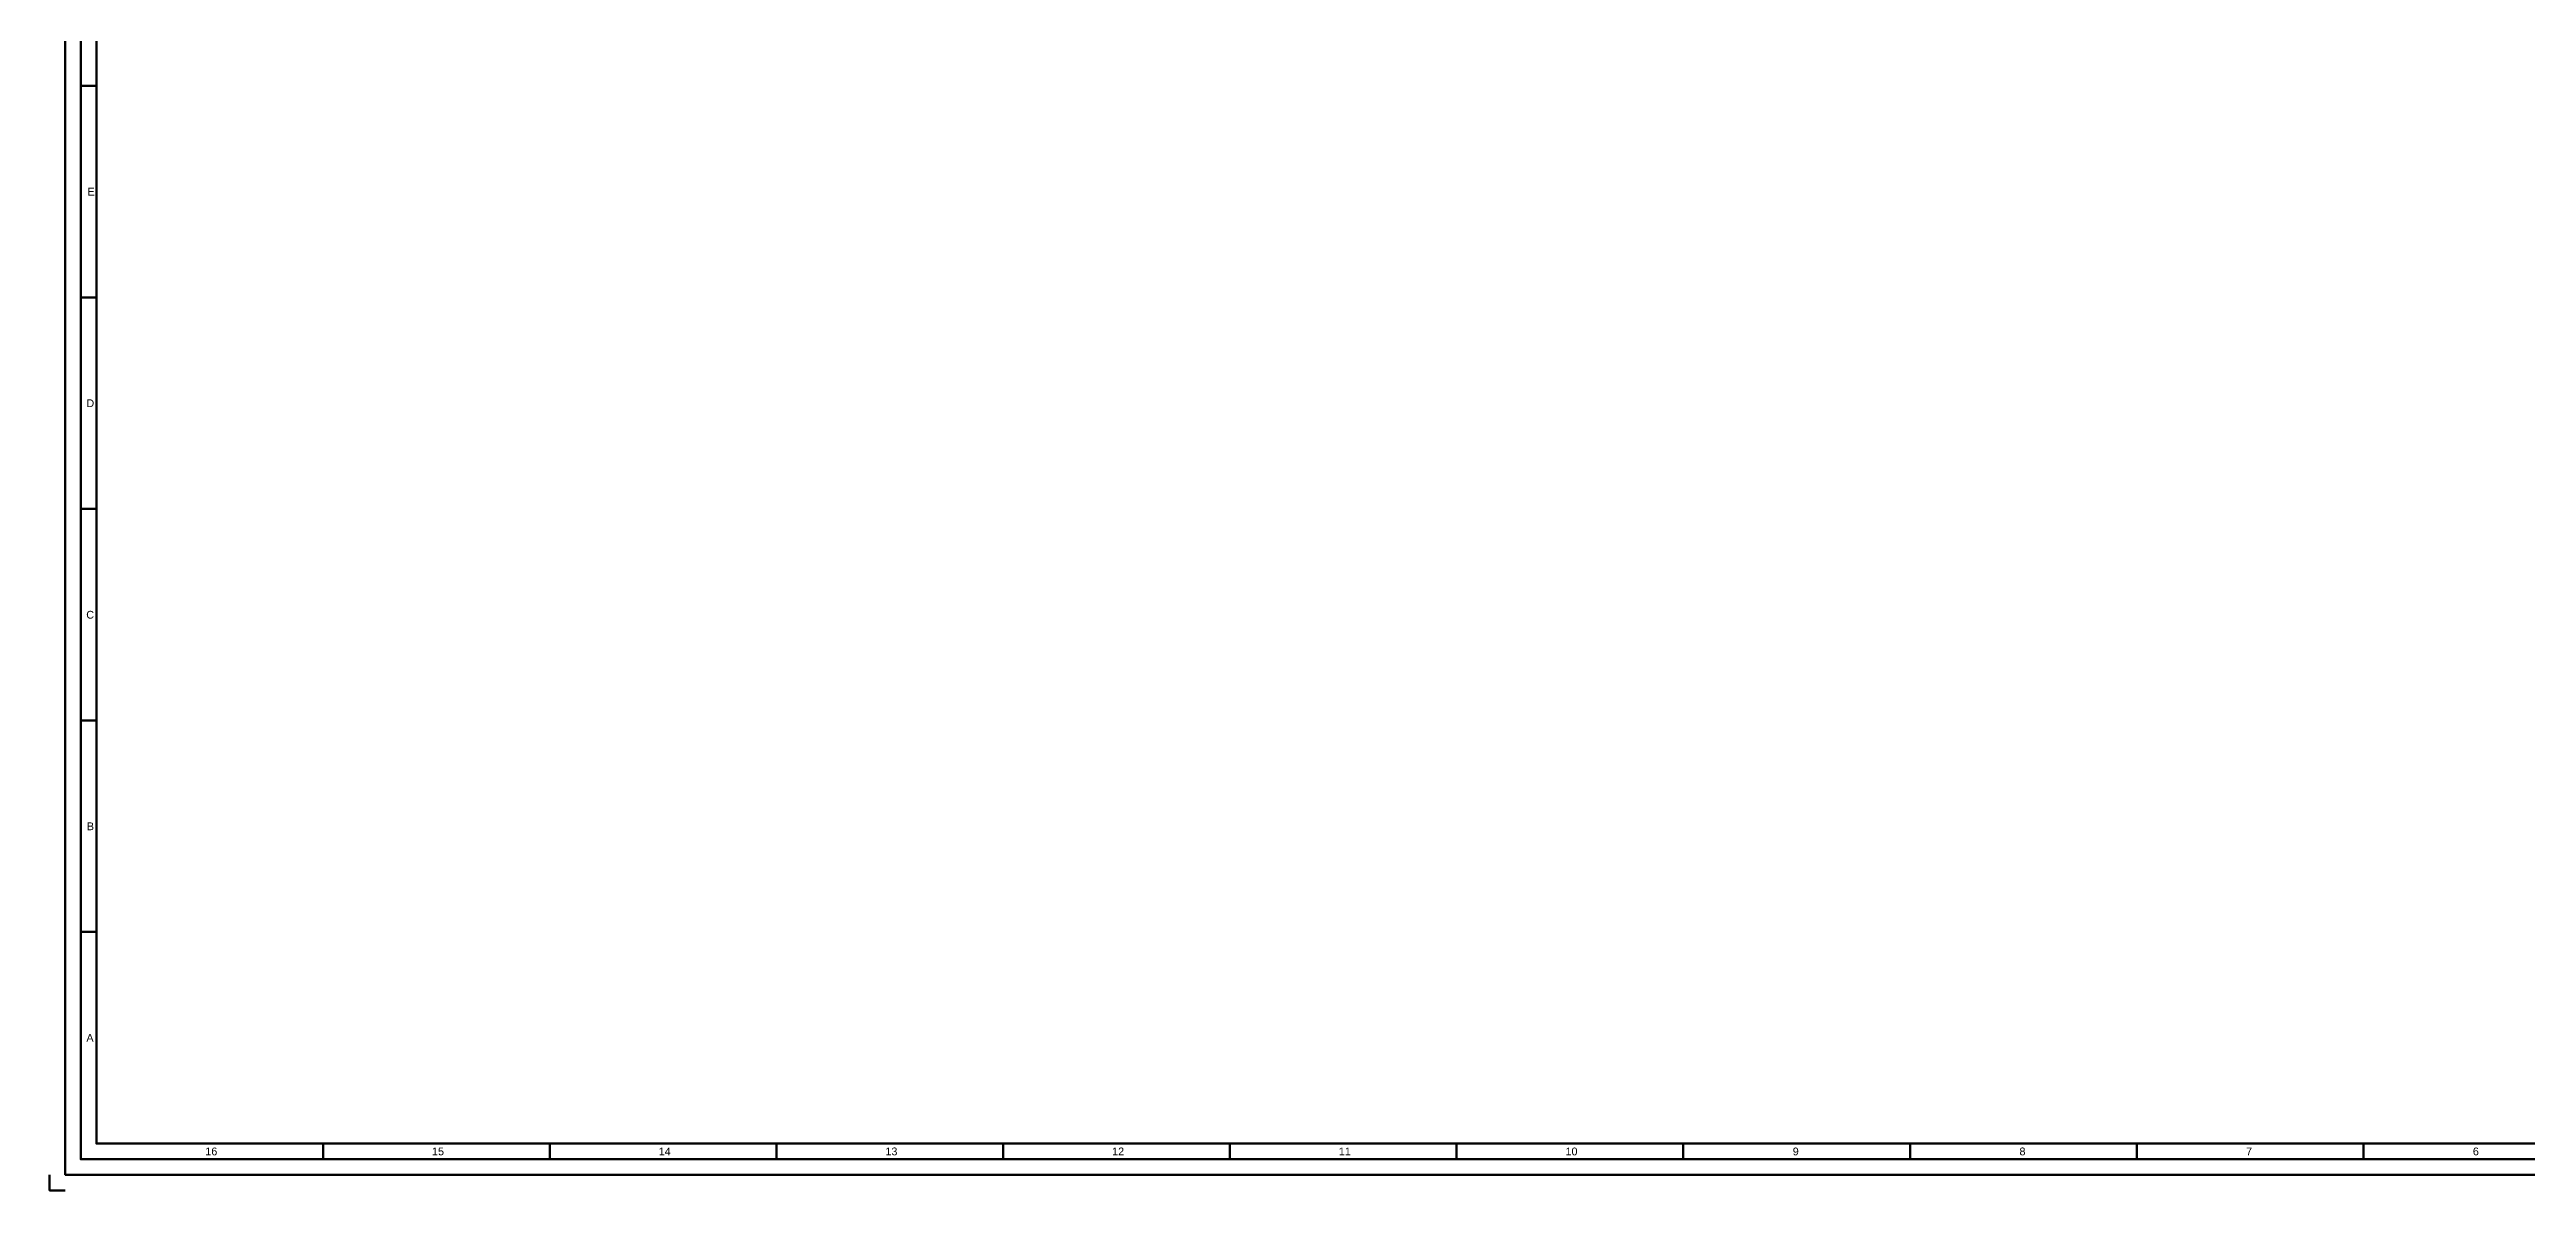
# Model space of a CAD drawing. Extents: x 0 to 1153, y 0 to 816.
# Drawn here: x 0 to 768, y 0 to 354 of the extents above; entities that cross this region are included whole.
import ezdxf

# ---------------------------------------------------------------- set-up
doc = ezdxf.new("R2010")
doc.units = 0
doc.header["$MEASUREMENT"] = 0
doc.layers.add('Arch', color=7, linetype='Continuous')
doc.styles.add('p2c-119', font='arial.ttf')

msp = doc.modelspace()

# ---------------------------------------------------------------- linework, layer by layer
at = {"layer": 'Arch', "color": 11, "linetype": 'Continuous', "lineweight": 211}
for p, q in [((14.54, 342.35), (9.69, 342.35)), ((14.54, 276.79), (9.69, 276.79)), ((14.54, 211.22), (9.69, 211.22)), ((14.54, 145.67), (9.69, 145.67)), ((14.54, 80.11), (9.69, 80.11)), ((84.81, 14.54), (84.81, 9.69)), ((155.09, 14.54), (155.09, 9.69)), ((225.35, 14.54), (225.35, 9.69)), ((295.62, 14.54), (295.62, 9.69)), ((365.89, 14.54), (365.89, 9.69)), ((436.16, 14.54), (436.16, 9.69)), ((506.42, 14.54), (506.42, 9.69)), ((576.7, 14.54), (576.7, 9.69)), ((646.97, 14.54), (646.97, 9.69)), ((717.23, 14.54), (717.23, 9.69))]:
    msp.add_line(p, q, dxfattribs=at)
for points in [[(4.85, 810.97), (4.85, 4.85), (1148.55, 4.85), (1148.55, 810.97)], [(9.69, 806.12), (9.69, 9.69), (1143.7, 9.69), (1143.7, 806.12)], [(14.54, 801.27), (14.54, 14.54), (1138.85, 14.54), (1138.85, 801.27)]]:
    msp.add_lwpolyline(points, close=True, dxfattribs=at)
msp.add_lwpolyline([(4.85, 0), (0, 0), (0, 4.85)], dxfattribs=at)

# ---------------------------------------------------------------- texts
at = {"layer": 'Arch', "color": 11, "linetype": 'Continuous', "lineweight": 211, "style": 'p2c-119'}
for s, height, p in [('E', 2.4, (11.79, 308.36)), ('D', 2.4, (11.42, 242.79)), ('C', 2.4, (11.38, 177.23)), ('B', 2.4, (11.57, 111.66)), ('A', 2.4, (11.42, 46.11)), ('16', 2.399, (48.28, 10.9)), ('15', 2.399, (118.55, 10.9)), ('14', 2.399, (188.83, 10.9)), ('13', 2.399, (259.09, 10.9)), ('12', 2.399, (329.36, 10.9)), ('11', 2.399, (399.63, 10.9)), ('10', 2.399, (469.9, 10.9)), ('9', 2.4, (540.34, 10.9)), ('8', 2.4, (610.62, 10.9)), ('7', 2.4, (680.87, 10.9)), ('6', 2.4, (751.16, 10.9))]:
    msp.add_text(s, height=height, dxfattribs=at).set_placement(p)

doc.saveas('drawing.dxf')
